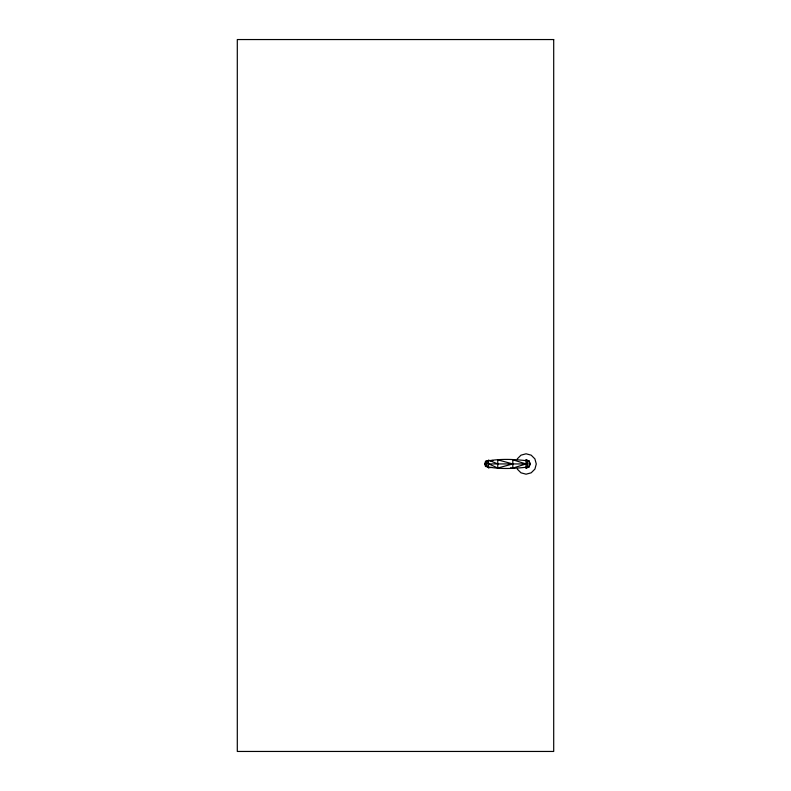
<?xml version="1.0" encoding="UTF-8"?>
<svg xmlns="http://www.w3.org/2000/svg" width="791" height="791" viewBox="0 0 791 791"><rect width="100%" height="100%" fill="white"/><g stroke="black" fill="none" stroke-linecap="round" stroke-linejoin="round"><path stroke-width="1.19" d="M526.025 459.917L528.981 461.024C515.346 459.205 498.992 458.424 485.536 461.41L485.536 466.443C499.151 469.459 515.198 468.687 528.981 466.868L530.197 463.941L528.981 460.985L526.025 459.769L526.025 468.124L528.981 466.898L530.197 463.941L528.981 461.024L526.025 463.941L512.815 468.104L510.492 467.886M491.962 467.372L488.492 467.778L488.492 460.065L497.757 463.931L530.197 463.941M487.978 466.492L485.536 466.443L484.774 463.921L485.536 461.41L487.978 461.094M517.255 458.899L520.982 455.161L526.084 453.797L531.176 455.161L534.914 458.899L536.278 463.991L534.914 469.093L531.176 472.82L526.084 474.185L520.982 472.82L517.255 469.093M526.025 468.124L528.981 466.868L526.025 463.941L512.815 459.779L512.815 468.104M497.757 468.035L512.805 463.941L497.757 459.838L497.757 468.035L488.848 463.921L485.536 461.41L487.978 461.361M490.42 460.777L492.872 460.461M484.774 463.921L497.757 463.931M485.733 463.921L488.492 467.778M553.7 39.55L237.3 39.55L237.3 751.45L553.7 751.45L553.7 39.55"/></g></svg>
